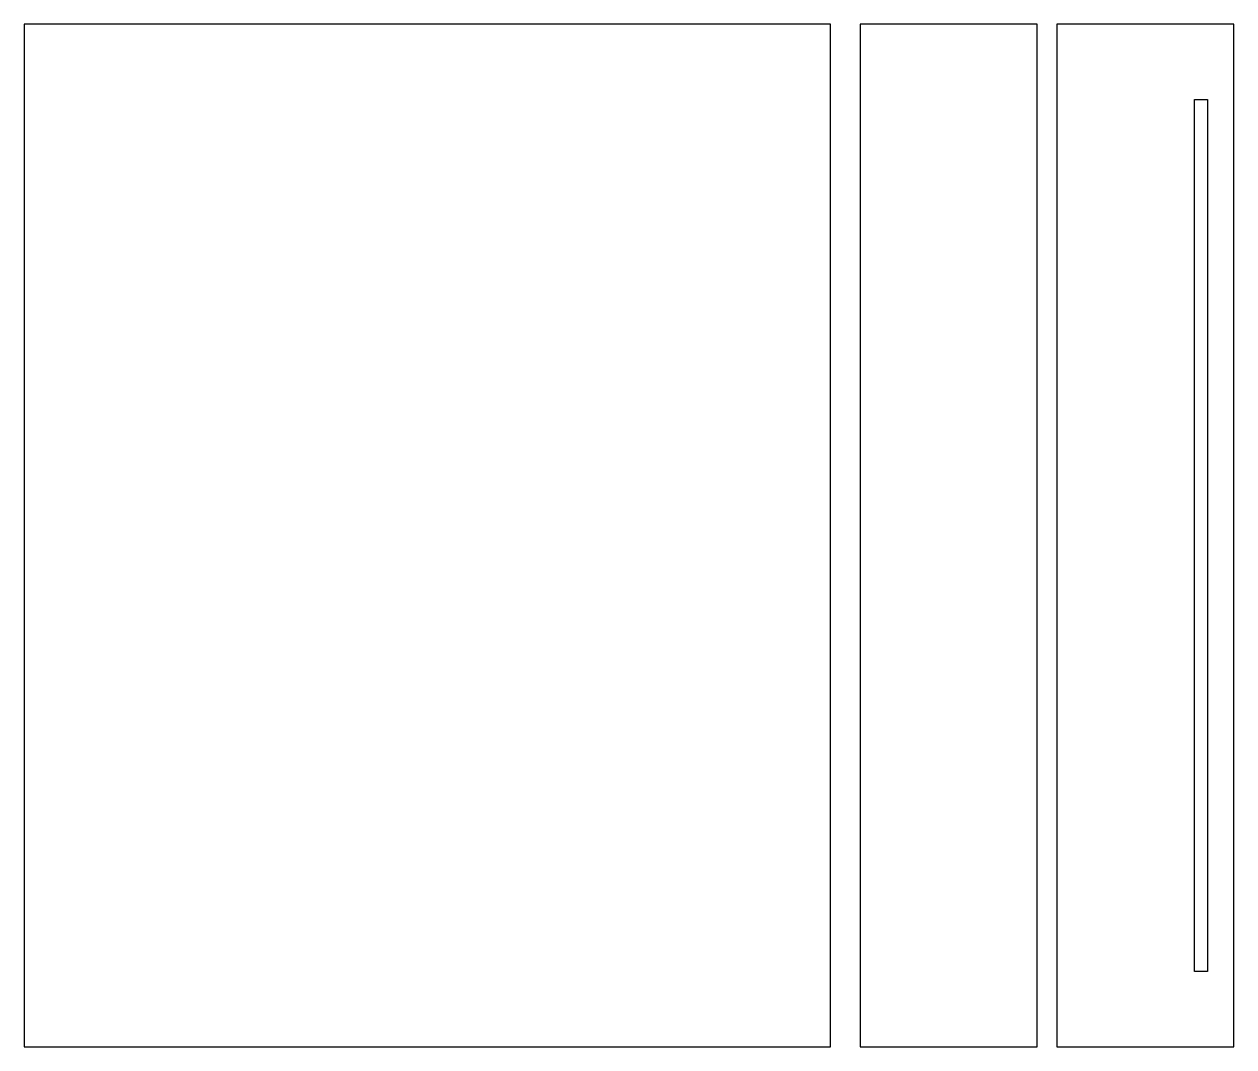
# Model space of a CAD drawing. Header units: metres. Extents: x -123 to 246, y -156 to 156.
import ezdxf

# ---------------------------------------------------------------- set-up
doc = ezdxf.new("R2010")
doc.units = ezdxf.units.M

msp = doc.modelspace()

# ---------------------------------------------------------------- linework, layer by layer
for p, q in [((123, 156), (-123, 156)), ((-123, 156), (-123, -156)), ((123, -156), (123, 156)), ((186, 156), (132, 156)), ((132, 156), (132, -156)), ((186, -156), (186, 156)), ((246, 156), (192, 156)), ((192, 156), (192, -156)), ((246, -156), (246, 156)), ((234, -133), (234, 133)), ((234, 133), (238, 133)), ((238, 133), (238, -133)), ((238, -133), (234, -133)), ((-123, -156), (123, -156)), ((132, -156), (186, -156)), ((192, -156), (246, -156))]:
    msp.add_line(p, q)

doc.saveas('drawing.dxf')
